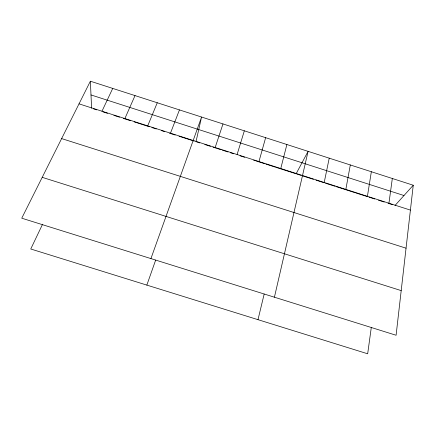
<?xml version="1.0" encoding="UTF-8"?>
<svg xmlns="http://www.w3.org/2000/svg" width="435" height="435" viewBox="0 0 435 435"><rect width="100%" height="100%" fill="white"/><g stroke="black" fill="none" stroke-linecap="round" stroke-linejoin="round"><path stroke-width="0.65" d="M413.25 185.234L396.095 335.254L21.75 218.196L90.371 81.209L413.25 185.234L395.007 205.499M388.939 203.216L392.326 178.491M371.283 327.528L367.673 353.791L30.755 248.994L42.576 224.232M367.417 196.315L371.343 171.733M345.841 189.399L350.311 164.957M324.205 182.461L329.224 158.166M196.006 141.701L201.563 117.037L150.929 258.591M274.42 297.208L308.089 151.353L296.104 173.793L276.181 167.404M257.993 319.676L264.175 294.038M280.76 168.535L286.893 144.523M258.955 161.543L265.644 137.677M237.091 154.534L244.339 130.815M215.167 147.503L222.981 123.931M146.845 285.104L155.659 260.103M170.482 133.175L179.443 109.908M147.71 125.873L157.263 102.763M124.878 118.554L135.024 95.597M101.98 111.213L112.725 88.414M42.211 177.344L401.2 290.613M61.623 138.591L406.051 248.189M79.023 103.856L410.406 210.1M93.509 108.842L96.69 109.859M103.046 111.898L107.499 113.328M113.856 115.362L119.565 117.194M123.371 118.412L130.348 120.653M134.154 121.871L149.341 126.737M151.869 127.553L153.767 128.162M154.403 128.363L156.295 128.972M161.347 130.587L164.501 131.598M169.552 133.219L175.229 135.04M179.008 136.253L194.119 141.098M196.636 141.902L199.779 142.908M204.809 144.523L210.469 146.334M212.981 147.144L216.124 148.15M216.75 148.351L221.143 149.76M222.394 150.162L228.038 151.973M230.55 152.772L233.682 153.778M240.066 155.828L244.59 157.274M253.627 160.172L255.568 160.792M256.21 161.004L264.589 163.685M265.877 164.098L275.54 167.198M296.746 173.995L301.237 175.435M302.515 175.849L313.417 179.34M315.979 180.161L324.298 182.831M325.576 183.238L335.167 186.316M336.445 186.724L355.585 192.863M356.227 193.064L367.684 196.74M368.956 197.147L374.682 198.985M378.493 200.203L384.208 202.036M388.02 203.259L392.468 204.684M90.997 94.944L403.979 195.532M90.371 81.209L91.6 108.228"/></g></svg>
